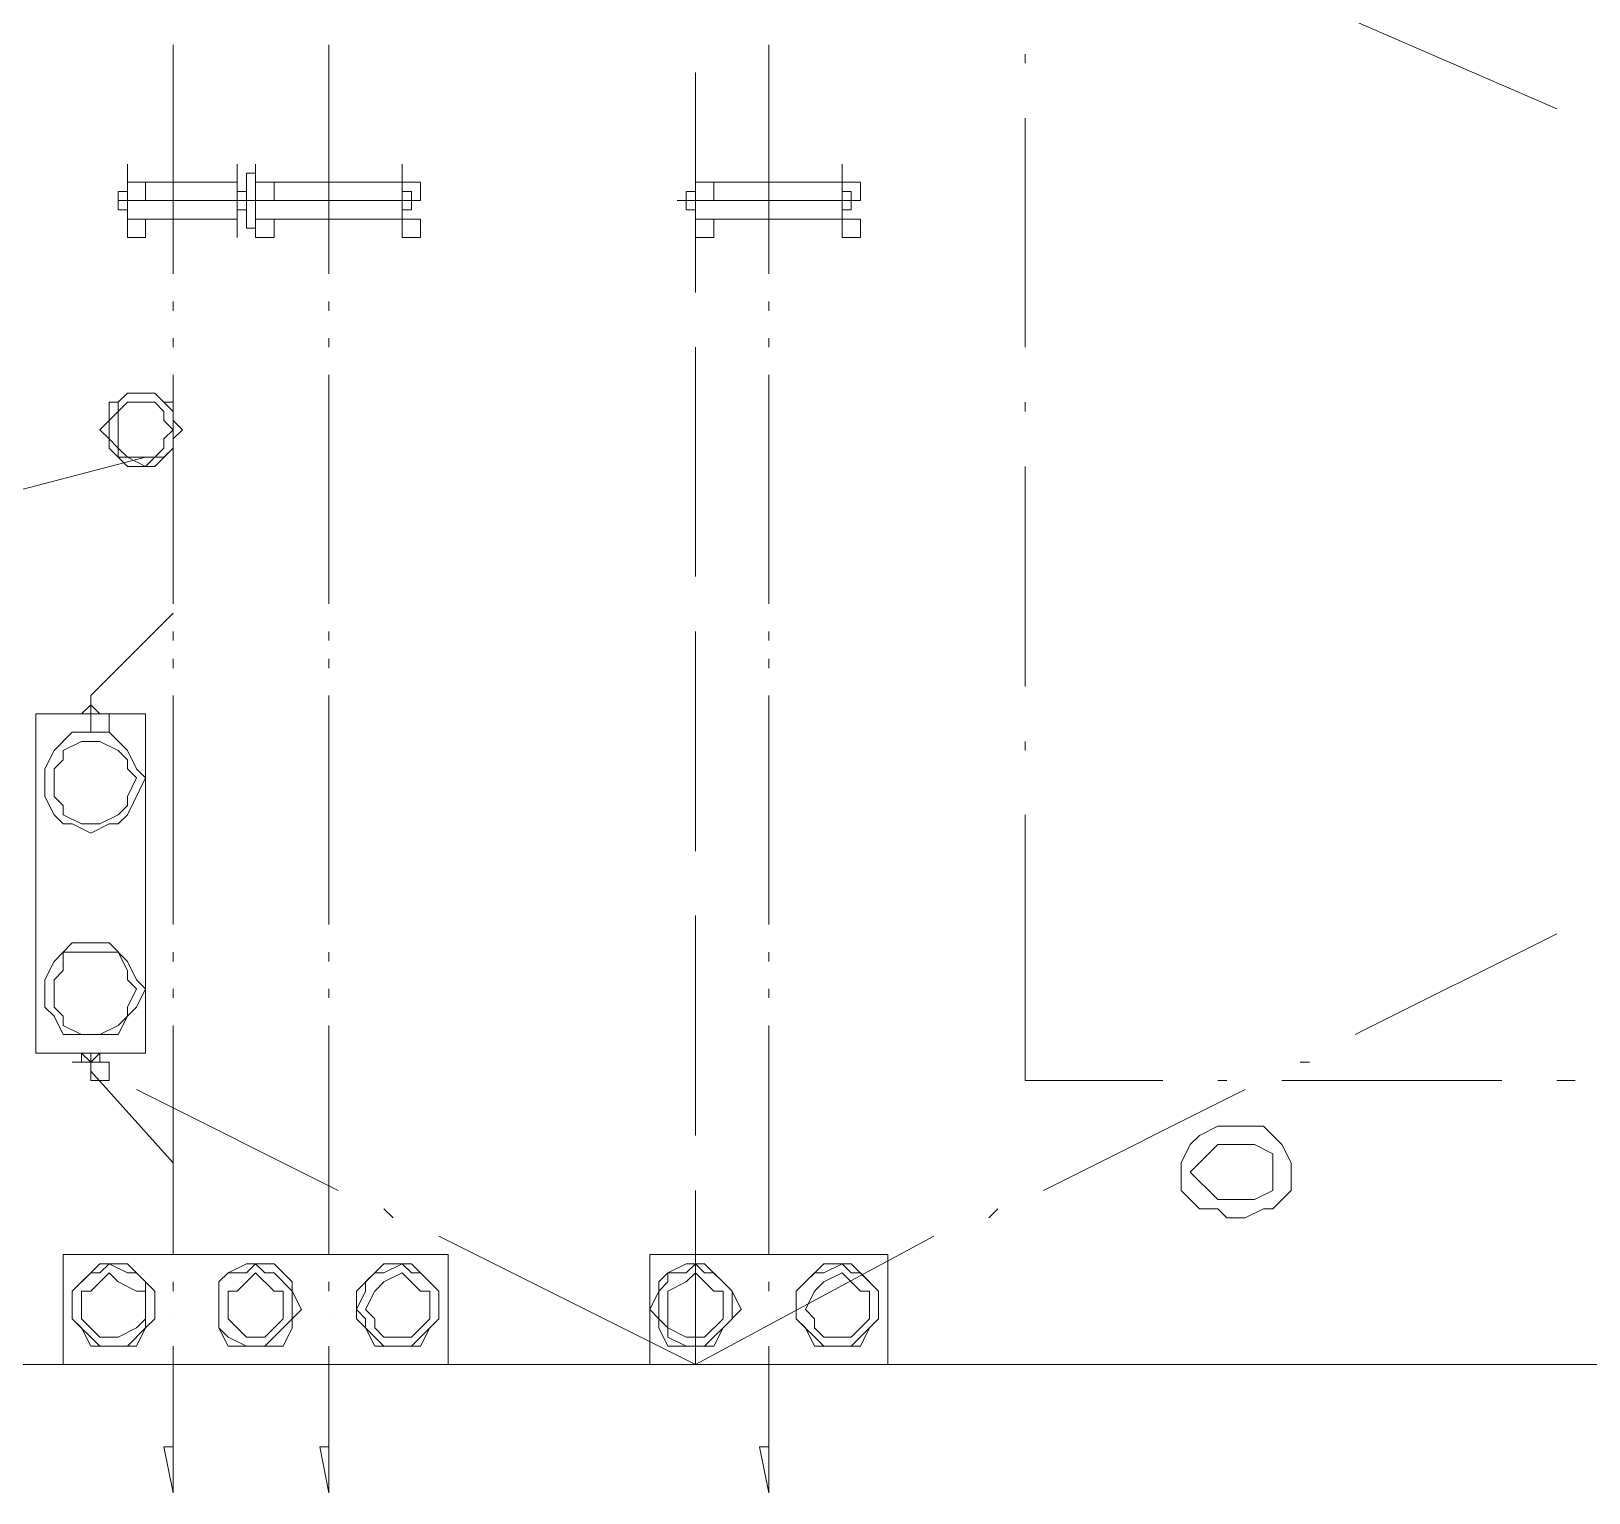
# Model space of a CAD drawing. Header units: millimetres. Extents: x -1005 to 294628, y -1154 to 182592.
# Drawn here: x 216469 to 228177, y 131693 to 142679 of the extents above; entities that cross this region are included whole.
import ezdxf

# ---------------------------------------------------------------- set-up
doc = ezdxf.new("R2010")
doc.units = ezdxf.units.MM
doc.layers.add('PDF_Geomertry', color=7, linetype='Continuous')

msp = doc.modelspace()

# ---------------------------------------------------------------- linework, layer by layer
at = {"layer": 'PDF_Geomertry', "lineweight": 5}
for points in [[(226352, 142782), (227936, 142094)], [(217536, 140854), (217536, 142576)], [(218707, 140854), (218707, 142576)], [(222013, 140854), (222013, 142576)], [(223941, 142507), (223941, 142438)], [(221462, 140716), (221462, 142369)], [(223941, 142025), (223941, 140303)], [(218087, 141336), (218087, 141405), (218087, 141198), (218156, 141198), (218156, 141405), (218156, 141611), (218156, 141680), (218156, 141611), (218087, 141611), (218087, 141405)], [(221462, 141198), (221462, 141405), (221462, 141611), (221462, 141680)], [(222013, 141611), (222013, 141680)], [(217192, 141611), (217192, 141405), (217192, 141198), (217192, 141198)], [(217192, 141198), (217192, 141405), (217192, 141611)], [(218018, 141198), (218018, 141405), (218018, 141611), (218018, 141405), (218018, 141198), (218018, 141129)], [(219258, 141198), (219258, 141405), (219258, 141611), (219258, 141405), (219258, 141198), (219258, 141129)], [(221462, 141611), (221462, 141405), (221462, 141198), (221462, 141198)], [(222564, 141611), (222564, 141405), (222564, 141198), (222564, 141198)], [(222564, 141198), (222564, 141405), (222564, 141611)], [(219258, 141336), (219258, 141474), (219258, 141405), (219258, 141336), (219258, 141405), (219258, 141474), (219258, 141405), (217123, 141405), (217123, 141474), (217123, 141405), (217123, 141474), (217192, 141474), (217192, 141336), (217123, 141336), (217123, 141336)], [(217123, 141474), (217123, 141474), (217123, 141336), (217123, 141336)], [(217192, 141543), (218018, 141543)], [(217949, 141405), (218087, 141405), (218087, 141336), (218087, 141405), (218087, 141474), (218018, 141474), (218018, 141336), (218087, 141336), (218087, 141474), (218087, 141405), (218087, 141474), (218087, 141405), (218087, 141474), (218087, 141405), (218156, 141405), (218018, 141405), (218018, 141336)], [(218018, 141405), (218018, 141405), (218018, 141474), (218018, 141405), (218018, 141336)], [(218156, 141543), (219258, 141543)], [(219327, 141405), (219327, 141474), (219258, 141474), (219258, 141474)], [(219327, 141405), (219327, 141474), (219327, 141405), (219327, 141336), (219327, 141336), (219327, 141474)], [(221324, 141405), (222633, 141405), (222633, 141474), (222633, 141405), (222633, 141336), (222633, 141474)], [(222564, 141543), (221462, 141543), (221462, 141474), (221462, 141405), (221462, 141336), (221462, 141405), (221462, 141474), (221393, 141474), (221462, 141474), (221462, 141336), (221393, 141336), (221393, 141474), (221393, 141405), (221393, 141474), (221393, 141405)], [(222151, 141543), (222426, 141543)], [(222564, 141405), (222564, 141474), (222564, 141405), (222564, 141336), (222564, 141336)], [(222633, 141405), (222633, 141474), (222564, 141474), (222564, 141405), (222564, 141336), (222633, 141336), (222633, 141336)], [(222564, 141336), (222564, 141474), (222564, 141405)], [(218018, 141405), (218018, 141336), (218018, 141336)], [(219327, 141336), (219258, 141336), (219258, 141336)], [(221393, 141336), (221462, 141336)], [(217192, 141267), (218018, 141267)], [(218156, 141267), (219258, 141267)], [(221462, 141267), (221462, 141267), (222564, 141267)], [(222151, 141267), (222426, 141267)], [(217536, 140578), (217536, 140647)], [(218707, 140578), (218707, 140647)], [(222013, 140578), (222013, 140647)], [(217536, 140303), (217536, 140372)], [(218707, 140303), (218707, 140372)], [(221462, 138581), (221462, 140303)], [(222013, 140303), (222013, 140372)], [(217536, 138374), (217536, 140096)], [(218707, 138374), (218707, 140096)], [(222013, 138374), (222013, 140096)], [(223941, 139890), (223941, 139821)], [(217329, 139476), (215745, 139063)], [(223941, 139407), (223941, 137754)], [(216916, 137686), (217536, 138305)], [(217536, 138099), (217536, 138168)], [(218707, 138099), (218707, 138168)], [(221462, 136515), (221462, 138168)], [(222013, 138099), (222013, 138168)], [(217536, 137892), (217536, 137961)], [(218707, 137892), (218707, 137961)], [(222013, 137892), (222013, 137961)], [(217536, 135964), (217536, 137686)], [(218707, 135964), (218707, 137686)], [(222013, 135964), (222013, 137686)], [(223941, 137341), (223941, 137272)], [(223941, 136790), (223941, 134793), (224975, 134793)], [(221462, 134380), (221462, 136033)], [(227936, 135895), (226421, 135137)], [(217536, 135688), (217536, 135757)], [(218707, 135688), (218707, 135757)], [(222013, 135688), (222013, 135757)], [(217536, 135413), (217536, 135482)], [(218707, 135413), (218707, 135482)], [(222013, 135413), (222013, 135482)], [(217536, 133484), (217536, 135206)], [(218707, 133484), (218707, 135206)], [(222013, 133484), (222013, 135206)], [(216778, 134931), (216847, 134931)], [(216847, 134999), (216847, 134999), (216847, 134931), (216985, 134931), (216985, 134999), (216985, 134999)], [(216847, 134999), (216847, 134999), (216916, 134931), (216985, 134999), (216985, 134999)], [(216916, 134931), (216916, 134931), (216916, 134862), (217536, 134173)], [(216916, 134862), (216916, 134862), (216916, 134931), (216916, 134931)], [(226077, 134931), (226008, 134931)], [(225388, 134793), (225457, 134793)], [(225870, 134793), (227523, 134793)], [(227936, 134793), (228074, 134793)], [(217261, 134724), (218776, 133966)], [(225594, 134724), (224079, 133966)], [(223253, 133622), (221462, 132658), (221462, 133966)], [(219120, 133829), (219189, 133760)], [(223735, 133829), (223666, 133760)], [(219533, 133622), (221462, 132658)], [(217536, 133209), (217536, 133278)], [(218707, 133209), (218707, 133278)], [(222013, 133209), (222013, 133278)], [(217536, 133002), (217536, 133002)], [(218707, 133002), (218707, 133002)], [(222013, 133002), (222013, 133002)], [(243020, 132795), (239232, 132795), (238543, 132727), (233859, 132727), (232964, 132658), (144666, 132658)], [(217536, 131693), (217536, 132795)], [(218707, 131693), (218707, 132795)], [(222013, 131693), (222013, 132795)]]:
    msp.add_lwpolyline(points, dxfattribs=at)
for points in [[(217192, 141611), (217192, 141680), (217192, 141611)], [(218018, 141611), (218018, 141680), (218018, 141611)], [(219258, 141611), (219258, 141680), (219258, 141611)], [(221462, 141611), (221462, 141680), (221462, 141611)], [(222564, 141611), (222564, 141680), (222564, 141611)], [(217192, 141543), (217192, 141405), (217329, 141405), (217329, 141543), (217192, 141543)], [(217192, 141336), (217192, 141405), (217192, 141474), (217192, 141405)], [(218018, 141543), (217949, 141543), (218018, 141543)], [(218156, 141543), (218156, 141405), (218294, 141405), (218294, 141543), (218156, 141543)], [(219258, 141543), (219258, 141405), (219396, 141405), (219396, 141543), (219258, 141543)], [(221462, 141543), (221462, 141405), (221600, 141405), (221600, 141543), (221462, 141543)], [(222564, 141543), (222564, 141405), (222702, 141405), (222702, 141543), (222564, 141543)], [(217192, 141267), (217192, 141129), (217329, 141129), (217329, 141267), (217192, 141267)], [(218018, 141267), (217949, 141267), (218018, 141267)], [(218156, 141267), (218156, 141129), (218294, 141129), (218294, 141267), (218156, 141267)], [(219258, 141267), (219258, 141129), (219396, 141129), (219396, 141267), (219258, 141267)], [(221462, 141267), (221462, 141129), (221600, 141129), (221600, 141267), (221462, 141267)], [(222564, 141267), (222564, 141129), (222702, 141129), (222702, 141267), (222564, 141267)], [(217605, 139683), (217536, 139752), (217536, 139890), (217467, 139890), (217398, 139958), (217192, 139958), (217123, 139890), (217054, 139890), (217054, 139752), (216985, 139683), (217054, 139614), (217054, 139545), (217192, 139407), (217398, 139407), (217536, 139545), (217536, 139614), (217605, 139683)], [(217536, 139683), (217536, 139821), (217398, 139958), (217192, 139958), (217123, 139890), (217123, 139821), (217054, 139752), (217054, 139614), (217123, 139545), (217123, 139476), (217192, 139476), (217329, 139407), (217398, 139476), (217467, 139476), (217536, 139545), (217536, 139683)], [(217536, 139683), (217467, 139752), (217467, 139821), (217398, 139890), (217192, 139890), (217123, 139821), (217123, 139545), (217192, 139476), (217398, 139476), (217467, 139545), (217467, 139614), (217536, 139683)], [(216847, 137548), (216916, 137617), (216985, 137548), (216916, 137548)], [(216916, 137686), (216916, 137686)], [(216916, 137686), (216916, 137617), (216916, 137548), (216916, 137617)], [(216503, 137548), (217329, 137548), (217329, 134999), (216503, 134999), (216503, 137548)], [(216916, 137548), (216916, 137410), (217054, 137410), (217054, 137548), (216916, 137548)], [(217329, 137066), (217261, 137135), (217192, 137272), (217054, 137410), (216778, 137410), (216641, 137272), (216572, 137135), (216572, 136928), (216641, 136790), (216710, 136721), (216778, 136721), (216916, 136652), (217054, 136721), (217123, 136721), (217192, 136790), (217329, 137066)], [(217261, 137066), (217192, 137135), (217192, 137203), (217123, 137272), (216985, 137341), (216847, 137341), (216710, 137272), (216710, 137203), (216641, 137135), (216641, 136928), (216710, 136859), (216710, 136790), (216847, 136721), (216985, 136721), (217123, 136790), (217192, 136859), (217192, 136928), (217261, 137066)], [(217329, 135482), (217261, 135550), (217192, 135688), (217054, 135826), (216778, 135826), (216641, 135688), (216572, 135550), (216572, 135344), (216641, 135275), (216710, 135137), (217123, 135137), (217192, 135275), (217261, 135344), (217329, 135482)], [(217261, 135482), (217192, 135550), (217192, 135619), (217123, 135757), (216710, 135757), (216710, 135619), (216641, 135550), (216641, 135344), (216710, 135275), (216710, 135206), (216847, 135137), (216985, 135137), (217123, 135206), (217192, 135275), (217192, 135344), (217261, 135482)], [(216916, 134931), (216916, 134999), (216916, 134931)], [(216916, 134931), (216916, 134793), (217054, 134793), (217054, 134931), (216916, 134931)], [(216916, 134862), (216916, 134793), (216916, 134862)], [(225594, 134448), (225457, 134448), (225388, 134448), (225250, 134380), (225181, 134311), (225112, 134173), (225112, 133966), (225250, 133829), (225388, 133829), (225457, 133760), (225594, 133760), (225732, 133829), (225801, 133829), (225939, 133966), (225939, 134173), (225870, 134311), (225732, 134448)], [(225594, 133897), (225663, 133897), (225801, 133966), (225801, 134242), (225663, 134311), (225594, 134311), (225457, 134311), (225388, 134311), (225181, 134104), (225388, 133897), (225457, 133897)], [(219602, 133484), (216710, 133484), (216710, 132658), (219602, 132658)], [(222908, 133484), (221118, 133484), (221118, 132658), (222908, 132658)], [(217398, 133071), (217398, 133209), (217192, 133415), (216985, 133415), (216778, 133209), (216778, 133002), (216847, 132933), (216916, 132795), (217261, 132795), (217329, 132933), (217398, 133002), (217398, 133071)], [(217329, 133071), (217329, 133278), (217261, 133346), (217192, 133346), (217054, 133415), (216985, 133346), (216916, 133346), (216778, 133209), (216778, 133002), (216985, 132795), (217192, 132795), (217329, 132933), (217329, 133071)], [(218431, 133071), (218431, 133209), (218294, 133346), (218225, 133346), (218156, 133415), (218087, 133346), (217949, 133346), (217880, 133278), (217880, 132933), (217949, 132864), (218087, 132795), (218225, 132795), (218431, 133002), (218431, 133071)], [(218500, 133071), (218431, 133209), (218431, 133278), (218294, 133415), (218087, 133415), (217949, 133346), (217880, 133278), (217880, 132933), (217949, 132795), (218363, 132795), (218431, 132933), (218431, 133002), (218500, 133071)], [(219533, 133071), (219533, 133209), (219327, 133415), (219120, 133415), (218914, 133209), (218914, 133002), (218982, 132933), (219051, 132795), (219396, 132795), (219465, 132933), (219533, 133002), (219533, 133071)], [(219533, 133071), (219533, 133209), (219396, 133346), (219327, 133346), (219258, 133415), (219120, 133346), (219051, 133346), (218982, 133278), (218982, 133209), (218914, 133071), (218982, 133002), (218982, 132933), (219120, 132795), (219327, 132795), (219533, 133002), (219533, 133071)], [(221806, 133071), (221737, 133209), (221531, 133415), (221393, 133415), (221255, 133346), (221186, 133278), (221186, 133209), (221118, 133071), (221186, 133002), (221186, 132933), (221255, 132795), (221600, 132795), (221669, 132933), (221806, 133071)], [(221737, 133071), (221737, 133209), (221600, 133346), (221531, 133346), (221462, 133415), (221393, 133346), (221255, 133346), (221255, 133278), (221186, 133209), (221186, 133002), (221255, 132933), (221255, 132864), (221393, 132795), (221531, 132795), (221737, 133002), (221737, 133071)], [(222839, 133071), (222839, 133209), (222702, 133346), (222633, 133346), (222564, 133415), (222426, 133346), (222357, 133346), (222220, 133209), (222220, 133002), (222426, 132795), (222633, 132795), (222839, 133002), (222839, 133071)], [(222839, 133071), (222839, 133209), (222633, 133415), (222426, 133415), (222220, 133209), (222220, 133002), (222288, 132933), (222357, 132795), (222702, 132795), (222771, 132933), (222839, 133002), (222839, 133071)], [(217329, 133071), (217329, 133209), (217261, 133209), (217123, 133278), (217054, 133346), (216916, 133209), (216847, 133209), (216847, 133002), (216985, 132864), (217123, 132864), (217261, 132933), (217329, 133002), (217329, 133071)], [(218363, 133071), (218363, 133209), (218294, 133209), (218156, 133346), (218018, 133209), (217949, 133209), (217949, 133002), (218087, 132864), (218225, 132864), (218363, 133002), (218363, 133071)], [(219465, 133071), (219465, 133209), (219396, 133209), (219258, 133346), (219120, 133278), (219051, 133209), (218982, 133071), (219051, 133002), (219051, 132933), (219120, 132864), (219327, 132864), (219465, 133002), (219465, 133071)], [(221669, 133071), (221669, 133209), (221600, 133209), (221462, 133346), (221393, 133278), (221255, 133209), (221255, 132933), (221393, 132864), (221531, 132864), (221669, 133002), (221669, 133071)], [(222771, 133071), (222771, 133209), (222702, 133209), (222564, 133346), (222426, 133278), (222357, 133209), (222288, 133071), (222357, 133002), (222357, 132933), (222426, 132864), (222633, 132864), (222771, 133002), (222771, 133071)], [(217536, 131693), (217467, 132038), (217536, 132038), (217536, 131693)], [(217536, 131693), (217467, 132038), (217536, 132038), (217536, 131693)], [(218707, 131693), (218638, 132038), (218707, 132038), (218707, 131693)], [(218707, 131693), (218638, 132038), (218707, 132038), (218707, 131693)], [(222013, 131693), (221944, 132038), (222013, 132038), (222013, 131693)], [(222013, 131693), (221944, 132038), (222013, 132038), (222013, 131693)]]:
    msp.add_lwpolyline(points, close=True, dxfattribs=at)

doc.saveas('drawing.dxf')
